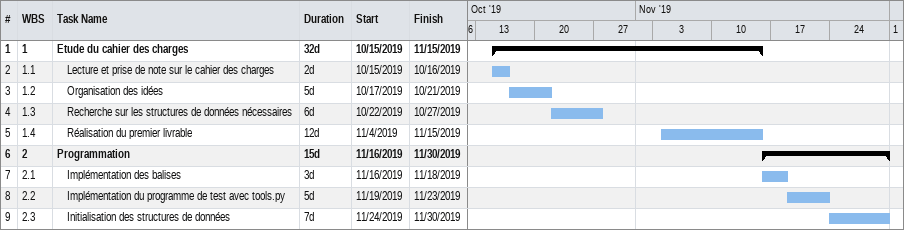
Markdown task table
| ID | WBS | Task | Duration | Start | Finish |
|---|---|---|---|---|---|
| 1 | 1 | **Etude du cahier des charges** | 32d | 2019-10-15 | 2019-11-15 |
| 2 | 1.1 | Lecture et prise de note sur le cahier des charges | 2d | 2019-10-15 | 2019-10-16 |
| 3 | 1.2 | Organisation des idées | 5d | 2019-10-17 | 2019-10-21 |
| 4 | 1.3 | Recherche sur les structures de données nécessaires | 6d | 2019-10-22 | 2019-10-27 |
| 5 | 1.4 | Réalisation du premier livrable | 12d | 2019-11-04 | 2019-11-15 |
| 6 | 2 | **Programmation** | 15d | 2019-11-16 | 2019-11-30 |
| 7 | 2.1 | Implémentation des balises | 3d | 2019-11-16 | 2019-11-18 |
| 8 | 2.2 | Implémentation du programme de test avec tools.py | 5d | 2019-11-19 | 2019-11-23 |
| 9 | 2.3 | Initialisation des structures de données | 7d | 2019-11-24 | 2019-11-30 |
